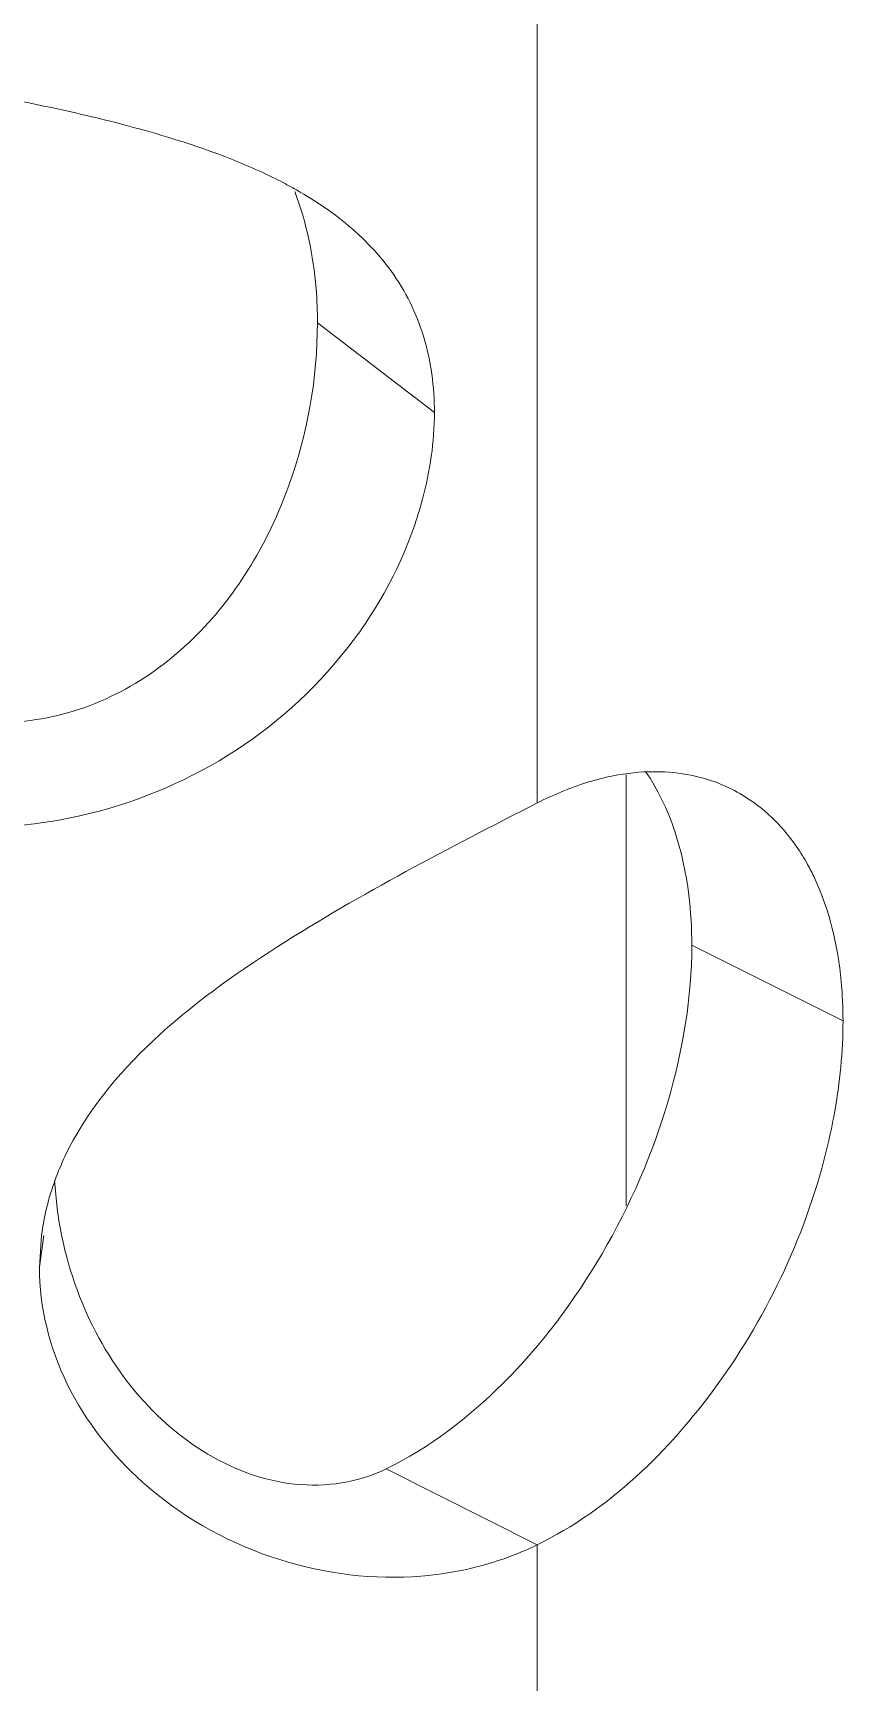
# Model space of a CAD drawing. Header units: millimetres. Extents: x 1177 to 4147, y 93 to 2194.
# Drawn here: x 2702.07 to 2706.04, y 734.73 to 742.82 of the extents above; entities that cross this region are included whole.
import ezdxf

# ---------------------------------------------------------------- set-up
doc = ezdxf.new("R2010")
doc.units = ezdxf.units.MM
doc.header["$LTSCALE"] = 0.1
doc.layers.get('0').update_dxf_attribs({"lineweight": 13})
doc.layers.add('标注', color=251, linetype='Continuous', lineweight=9)

# ---------------------------------------------------------------- blocks, each defined once
blk = doc.blocks.new('02')
for p, q in [((4632.76, 647.04), (4632.76, 653.094)), ((4632.76, 635.79), (4632.76, 641.844))]:
    blk.add_line(p, q)
at = {"layer": '标注'}
for p, q in [((4631.219, 650.402), (4632.039, 649.774)), ((4633.383, 644.219), (4633.383, 647.238)), ((4633.383, 644.219), (4633.383, 647.238)), ((4633.843, 646.044), (4634.903, 645.514)), ((4633.843, 646.044), (4634.903, 645.514)), ((4629.284, 644.012), (4629.27, 643.789)), ((4629.284, 644.012), (4629.27, 643.789)), ((4629.301, 644.01), (4629.27, 643.789)), ((4629.301, 644.01), (4629.27, 643.789)), ((4631.7, 642.375), (4632.76, 641.844)), ((4631.7, 642.375), (4632.76, 641.844))]:
    blk.add_line(p, q, dxfattribs=at)
blk.add_arc((4631.209, 643.734), 1.946, 154.753, 159.9756, dxfattribs=at)
blk.add_arc((4631.209, 643.734), 1.946, 154.753, 159.9756, dxfattribs=at)
for points, knots in [([(4630.617, 651.549), (4630.361, 651.65), (4629.819, 651.814), (4628.729, 652.046), (4627.896, 652.167), (4627.348, 652.204)], [0, 0, 0, 0, 0.246985, 0.506558, 1, 1, 1, 1]), ([(4631.072, 651.334), (4631.037, 651.354), (4630.889, 651.434), (4630.735, 651.502), (4630.617, 651.549)], [0, 0, 0, 0, 0.243279, 1, 1, 1, 1]), ([(4631.219, 650.402), (4631.219, 650.483), (4631.207, 650.795), (4631.143, 651.106), (4631.06, 651.322)], [0, 0, 0, 0, 0.25883, 1, 1, 1, 1]), ([(4631.571, 650.96), (4631.536, 650.996), (4631.383, 651.138), (4631.209, 651.256), (4631.072, 651.334)], [0, 0, 0, 0, 0.242896, 1, 1, 1, 1]), ([(4632.039, 649.774), (4632.039, 649.954), (4631.993, 650.306), (4631.837, 650.625), (4631.738, 650.762)], [0, 0, 0, 0, 0.516274, 1, 1, 1, 1]), ([(4628.091, 647.855), (4628.266, 647.748), (4628.66, 647.595), (4629.293, 647.594), (4629.891, 647.81), (4630.554, 648.322), (4631.079, 649.218), (4631.219, 650.017), (4631.219, 650.402)], [0, 0, 0, 0, 0.126239, 0.253462, 0.381711, 0.510421, 0.762592, 1, 1, 1, 1]), ([(4631.892, 648.962), (4631.916, 649.03), (4631.998, 649.293), (4632.039, 649.57), (4632.039, 649.774)], [0, 0, 0, 0, 0.259472, 1, 1, 1, 1]), ([(4631.423, 648.117), (4631.474, 648.181), (4631.663, 648.443), (4631.812, 648.735), (4631.892, 648.962)], [0, 0, 0, 0, 0.253493, 1, 1, 1, 1]), ([(4629.554, 646.95), (4629.917, 647.032), (4630.624, 647.316), (4631.193, 647.824), (4631.423, 648.117)], [0, 0, 0, 0, 0.500039, 1, 1, 1, 1]), ([(4633.22, 647.214), (4633.182, 647.205), (4633.024, 647.161), (4632.871, 647.097), (4632.76, 647.04)], [0, 0, 0, 0, 0.240401, 1, 1, 1, 1]), ([(4633.22, 647.214), (4633.182, 647.205), (4633.024, 647.161), (4632.871, 647.097), (4632.76, 647.04)], [0, 0, 0, 0, 0.240401, 1, 1, 1, 1]), ([(4634.124, 647.136), (4634.078, 647.159), (4633.883, 647.241), (4633.666, 647.266), (4633.507, 647.257)], [0, 0, 0, 0, 0.244197, 1, 1, 1, 1]), ([(4634.124, 647.136), (4634.078, 647.159), (4633.883, 647.241), (4633.666, 647.266), (4633.507, 647.257)], [0, 0, 0, 0, 0.244197, 1, 1, 1, 1]), ([(4633.843, 646.044), (4633.843, 646.161), (4633.82, 646.583), (4633.692, 647.009), (4633.519, 647.261)], [0, 0, 0, 0, 0.277223, 1, 1, 1, 1]), ([(4633.843, 646.044), (4633.843, 646.161), (4633.82, 646.583), (4633.692, 647.009), (4633.519, 647.261)], [0, 0, 0, 0, 0.277223, 1, 1, 1, 1]), ([(4634.483, 646.856), (4634.457, 646.885), (4634.352, 646.995), (4634.225, 647.085), (4634.124, 647.136)], [0, 0, 0, 0, 0.255757, 1, 1, 1, 1]), ([(4634.483, 646.856), (4634.457, 646.885), (4634.352, 646.995), (4634.225, 647.085), (4634.124, 647.136)], [0, 0, 0, 0, 0.255757, 1, 1, 1, 1]), ([(4627.836, 647.008), (4627.973, 646.967), (4628.535, 646.835), (4629.131, 646.855), (4629.554, 646.95)], [0, 0, 0, 0, 0.247904, 1, 1, 1, 1]), ([(4632.76, 647.04), (4632.143, 646.726), (4631.2, 646.239), (4630.058, 645.429), (4629.594, 644.871), (4629.449, 644.564)], [0, 0, 0, 0, 0.495433, 0.757141, 1, 1, 1, 1]), ([(4632.76, 647.04), (4632.143, 646.726), (4631.2, 646.239), (4630.058, 645.429), (4629.594, 644.871), (4629.449, 644.564)], [0, 0, 0, 0, 0.495433, 0.757141, 1, 1, 1, 1]), ([(4634.703, 646.515), (4634.688, 646.546), (4634.627, 646.667), (4634.549, 646.78), (4634.483, 646.856)], [0, 0, 0, 0, 0.259078, 1, 1, 1, 1]), ([(4634.703, 646.515), (4634.688, 646.546), (4634.627, 646.667), (4634.549, 646.78), (4634.483, 646.856)], [0, 0, 0, 0, 0.259078, 1, 1, 1, 1]), ([(4634.903, 645.514), (4634.903, 645.606), (4634.888, 645.947), (4634.81, 646.289), (4634.703, 646.515)], [0, 0, 0, 0, 0.270179, 1, 1, 1, 1]), ([(4634.903, 645.514), (4634.903, 645.606), (4634.888, 645.947), (4634.81, 646.289), (4634.703, 646.515)], [0, 0, 0, 0, 0.270179, 1, 1, 1, 1]), ([(4631.7, 642.375), (4632.004, 642.523), (4632.586, 642.972), (4633.258, 643.869), (4633.716, 644.921), (4633.843, 645.679), (4633.843, 646.044)], [0, 0, 0, 0, 0.229092, 0.487552, 0.752826, 1, 1, 1, 1]), ([(4631.7, 642.375), (4632.004, 642.523), (4632.586, 642.972), (4633.258, 643.869), (4633.716, 644.921), (4633.843, 645.679), (4633.843, 646.044)], [0, 0, 0, 0, 0.229092, 0.487552, 0.752826, 1, 1, 1, 1]), ([(4634.797, 644.648), (4634.814, 644.721), (4634.874, 645.006), (4634.903, 645.298), (4634.903, 645.514)], [0, 0, 0, 0, 0.259711, 1, 1, 1, 1]), ([(4634.797, 644.648), (4634.814, 644.721), (4634.874, 645.006), (4634.903, 645.298), (4634.903, 645.514)], [0, 0, 0, 0, 0.259711, 1, 1, 1, 1]), ([(4632.76, 641.844), (4633.263, 642.09), (4634.147, 642.949), (4634.654, 644.044), (4634.797, 644.648)], [0, 0, 0, 0, 0.474199, 1, 1, 1, 1]), ([(4632.76, 641.844), (4633.263, 642.09), (4634.147, 642.949), (4634.654, 644.044), (4634.797, 644.648)], [0, 0, 0, 0, 0.474199, 1, 1, 1, 1]), ([(4629.27, 643.789), (4629.27, 643.508), (4629.414, 642.933), (4629.778, 642.475), (4629.993, 642.283)], [0, 0, 0, 0, 0.492878, 1, 1, 1, 1]), ([(4629.27, 643.789), (4629.27, 643.508), (4629.414, 642.933), (4629.778, 642.475), (4629.993, 642.283)], [0, 0, 0, 0, 0.492878, 1, 1, 1, 1]), ([(4629.536, 643.625), (4629.62, 643.398), (4629.853, 642.967), (4630.379, 642.47), (4631.037, 642.211), (4631.505, 642.28), (4631.7, 642.375)], [0, 0, 0, 0, 0.26133, 0.51967, 0.766766, 1, 1, 1, 1]), ([(4629.536, 643.625), (4629.62, 643.398), (4629.853, 642.967), (4630.379, 642.47), (4631.037, 642.211), (4631.505, 642.28), (4631.7, 642.375)], [0, 0, 0, 0, 0.26133, 0.51967, 0.766766, 1, 1, 1, 1]), ([(4629.993, 642.283), (4630.252, 642.051), (4630.86, 641.702), (4631.552, 641.602), (4631.885, 641.62)], [0, 0, 0, 0, 0.510314, 1, 1, 1, 1]), ([(4629.993, 642.283), (4630.252, 642.051), (4630.86, 641.702), (4631.552, 641.602), (4631.885, 641.62)], [0, 0, 0, 0, 0.510314, 1, 1, 1, 1]), ([(4631.885, 641.62), (4631.962, 641.625), (4632.263, 641.656), (4632.559, 641.745), (4632.76, 641.844)], [0, 0, 0, 0, 0.256926, 1, 1, 1, 1]), ([(4631.885, 641.62), (4631.962, 641.625), (4632.263, 641.656), (4632.559, 641.745), (4632.76, 641.844)], [0, 0, 0, 0, 0.256926, 1, 1, 1, 1]), ([(4630.617, 640.299), (4630.361, 640.4), (4629.819, 640.564), (4628.729, 640.796), (4627.896, 640.917), (4627.348, 640.954)], [0, 0, 0, 0, 0.246985, 0.506558, 1, 1, 1, 1])]:
    blk.add_open_spline(points, degree=3, knots=knots, dxfattribs=at)
for points in [[(4631.738, 650.762), (4631.688, 650.832), (4631.632, 650.898), (4631.571, 650.96)], [(4633.507, 647.257), (4633.411, 647.252), (4633.314, 647.237), (4633.22, 647.214)], [(4633.507, 647.257), (4633.411, 647.252), (4633.314, 647.237), (4633.22, 647.214)], [(4629.381, 644.4), (4629.335, 644.275), (4629.302, 644.144), (4629.285, 644.012)], [(4629.381, 644.4), (4629.335, 644.275), (4629.302, 644.144), (4629.285, 644.012)], [(4629.377, 644.395), (4629.391, 644.133), (4629.445, 643.87), (4629.536, 643.625)], [(4629.377, 644.395), (4629.391, 644.133), (4629.445, 643.87), (4629.536, 643.625)]]:
    blk.add_open_spline(points, degree=3, dxfattribs=at)

msp = doc.modelspace()

# ---------------------------------------------------------------- block references
at = {"xscale": 0.7, "yscale": 0.7, "zscale": 0.7}
msp.add_blockref('02', (-538.3909, 286.1124), dxfattribs=at)

doc.saveas('drawing.dxf')
